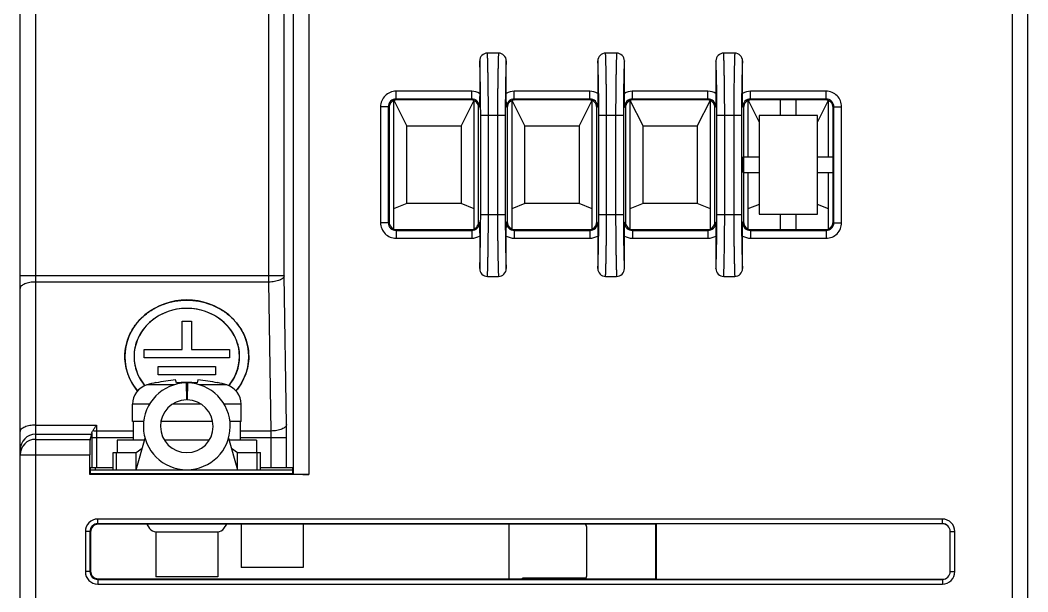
# Model space of a CAD drawing. Header units: millimetres. Extents: x 179 to 1020, y 292 to 886.
# Drawn here: x 341.1 to 406.1, y 467.3 to 504.2 of the extents above; entities that cross this region are included whole.
import ezdxf

# ---------------------------------------------------------------- set-up
doc = ezdxf.new("R2010")
doc.units = ezdxf.units.MM
for name, color, linetype in [('ELT-RNB-5_5-5SOLIDLINE', 7, 'Continuous'), ('M4X10_GB9074_8SOLIDLINE', 7, 'Continuous'), ('M4X20_GB9074_8SOLIDLINE', 7, 'Continuous'), ('TJ952-02-4P-T2SOLIDLINE', 7, 'Continuous'), ('VF-51-A1R0SOLIDLINE', 7, 'Continuous'), ('VF-51-F001SOLIDLINE', 7, 'Continuous'), ('VF-51-H002SOLIDLINE', 7, 'Continuous'), ('VF-51-P001SOLIDLINE', 7, 'Continuous'), ('VF-51-P002SOLIDLINE', 7, 'Continuous'), ('VF-51-P007SOLIDLINE', 7, 'Continuous')]:
    doc.layers.add(name, color=color, linetype=linetype)

msp = doc.modelspace()

# ---------------------------------------------------------------- linework, layer by layer
at = {"layer": 'ELT-RNB-5_5-5SOLIDLINE', "linetype": 'Continuous'}
for p, q in [((351.762, 480.805), (351.777, 479.705)), ((351.838, 480.805), (351.823, 479.705)), ((348.538, 475.206), (349.105, 477.247)), ((354.495, 477.247), (355.062, 475.206)), ((348.538, 476.306), (348.926, 476.601)), ((354.675, 476.601), (355.062, 476.306)), ((347.05, 475.206), (347.05, 476.306)), ((347.05, 476.306), (348.538, 476.306)), ((347.27, 475.206), (347.27, 476.306)), ((348.538, 475.206), (348.538, 476.306)), ((355.062, 475.206), (355.062, 476.306)), ((355.062, 476.306), (356.55, 476.306)), ((356.33, 475.206), (356.33, 476.306)), ((356.55, 475.206), (356.55, 476.306))]:
    msp.add_line(p, q, dxfattribs=at)
for radius in [2.8, 1.7]:
    msp.add_arc((351.8, 478.006), radius, 90.77429, 89.22571, dxfattribs=at)
at = {"layer": 'M4X10_GB9074_8SOLIDLINE', "linetype": 'Continuous'}
for p, q in [((351, 480.68), (349.229, 480.68)), ((349.816, 480.809), (349.81, 480.833)), ((351.131, 480.809), (351.081, 480.998)), ((351.836, 480.68), (351.764, 480.68)), ((352.52, 480.998), (352.469, 480.809)), ((354.372, 480.68), (352.601, 480.68)), ((353.791, 480.833), (353.784, 480.809)), ((348.3, 478.306), (348.3, 479.435)), ((349.401, 479.435), (348.3, 479.435)), ((352.72, 479.435), (350.88, 479.435)), ((355.3, 479.435), (354.2, 479.435)), ((355.3, 478.306), (355.3, 479.435)), ((349.027, 478.306), (348.3, 478.306)), ((348.35, 478.306), (348.35, 477.106)), ((353.466, 478.306), (350.134, 478.306)), ((355.3, 478.306), (354.574, 478.306)), ((355.25, 478.306), (355.25, 477.106)), ((347.3, 477.106), (347.3, 476.306)), ((349.066, 477.106), (347.3, 477.106)), ((353.234, 477.106), (350.367, 477.106)), ((356.3, 477.106), (354.535, 477.106)), ((356.3, 477.106), (356.3, 476.306)), ((349.8, 471.206), (349.8, 468.306)), ((353.8, 471.206), (353.8, 468.306)), ((353.8, 468.306), (349.8, 468.306))]:
    msp.add_line(p, q, dxfattribs=at)
for centre, radius, start, end in [((349.6, 479.435), 1.3, 106.60155, 180), ((351.8, 472.056), 9, 102.77622, 106.60155), ((351.799, 471.88), 9.146, 94.50246, 102.51733), ((351.8, 471.521), 9.311, 90.23325, 94.1196), ((351.8, 471.521), 9.312, 85.88066, 90.23229), ((351.802, 471.88), 9.146, 77.48267, 85.49754), ((351.8, 472.056), 9, 73.39845, 77.22378), ((354, 479.435), 1.3, 0, 73.39845)]:
    msp.add_arc(centre, radius, start, end, dxfattribs=at)
at = {"layer": 'M4X20_GB9074_8SOLIDLINE', "linetype": 'Continuous'}
for p, q in [((355.313, 471.686), (355.313, 468.894)), ((359.313, 471.686), (359.313, 468.894)), ((359.313, 468.894), (355.313, 468.894))]:
    msp.add_line(p, q, dxfattribs=at)
at = {"layer": 'TJ952-02-4P-T2SOLIDLINE', "linetype": 'Continuous'}
for p, q in [((365.138, 499.014), (365.138, 490.739)), ((365.988, 497.377), (365.165, 499.025)), ((370.312, 499.025), (369.488, 497.377)), ((370.338, 490.739), (370.338, 499.014)), ((372.758, 499.014), (372.758, 490.739)), ((373.608, 497.377), (372.785, 499.025)), ((377.932, 499.025), (377.108, 497.377)), ((377.958, 490.739), (377.958, 499.014)), ((380.378, 499.014), (380.378, 490.739)), ((381.228, 497.377), (380.405, 499.025)), ((385.552, 499.025), (384.728, 497.377)), ((385.578, 490.739), (385.578, 499.014)), ((387.998, 499.014), (387.998, 495.377)), ((388.713, 497.648), (388.025, 499.025)), ((393.172, 499.025), (392.484, 497.648)), ((393.198, 495.377), (393.198, 499.014)), ((365.988, 492.377), (365.988, 497.377)), ((365.988, 497.377), (369.488, 497.377)), ((369.488, 497.377), (369.488, 492.377)), ((373.608, 492.377), (373.608, 497.377)), ((373.608, 497.377), (377.108, 497.377)), ((377.108, 497.377), (377.108, 492.377)), ((381.228, 492.377), (381.228, 497.377)), ((381.228, 497.377), (384.728, 497.377)), ((384.728, 497.377), (384.728, 492.377)), ((387.998, 494.377), (387.998, 490.739)), ((393.198, 490.739), (393.198, 494.377)), ((365.988, 492.377), (365.138, 492.037)), ((369.488, 492.377), (365.988, 492.377)), ((370.338, 492.037), (369.488, 492.377)), ((373.608, 492.377), (372.758, 492.037)), ((377.108, 492.377), (373.608, 492.377)), ((377.958, 492.037), (377.108, 492.377)), ((381.228, 492.377), (380.378, 492.037)), ((384.728, 492.377), (381.228, 492.377)), ((385.578, 492.037), (384.728, 492.377)), ((388.713, 492.323), (387.998, 492.037)), ((393.198, 492.037), (392.484, 492.323))]:
    msp.add_line(p, q, dxfattribs=at)
at = {"layer": 'VF-51-A1R0SOLIDLINE', "linetype": 'Continuous'}
for p in [(373.45, 468.17), (377.552, 468.22)]:
    msp.add_line(p, (373.45, 468.22), dxfattribs=at)
at = {"layer": 'VF-51-F001SOLIDLINE', "linetype": 'Continuous'}
for p, q in [((345.572, 475.206), (358.612, 475.206)), ((349.218, 471.686), (349.401, 471.421)), ((354.199, 471.421), (354.383, 471.686)), ((377.6, 468.427), (377.6, 471.429)), ((349.812, 471.206), (353.788, 471.206))]:
    msp.add_line(p, q, dxfattribs=at)
for centre, start, end in [((349.812, 471.706), 214.68484, 270), ((353.788, 471.706), 270, 325.31516), ((377.1, 471.429), 0, 31.52494), ((377.1, 468.427), 328.43, 0)]:
    msp.add_arc(centre, 0.5, start, end, dxfattribs=at)
at = {"layer": 'VF-51-H002SOLIDLINE', "linetype": 'Continuous'}
for p, q in [((345.572, 475.206), (358.612, 475.206)), ((349.218, 471.686), (349.401, 471.421)), ((354.199, 471.421), (354.383, 471.686)), ((382.035, 471.686), (382.049, 471.674)), ((349.812, 471.206), (353.788, 471.206))]:
    msp.add_line(p, q, dxfattribs=at)
for centre, start, end in [((349.812, 471.706), 214.68484, 270), ((353.788, 471.706), 270, 325.31516)]:
    msp.add_arc(centre, 0.5, start, end, dxfattribs=at)
at = {"layer": 'VF-51-P001SOLIDLINE', "linetype": 'Continuous'}
msp.add_line((372.6, 468.17), (372.6, 471.686), dxfattribs=at)
at = {"layer": 'VF-51-P002SOLIDLINE', "linetype": 'Continuous'}
for p, q in [((341.05, 393.228), (341.05, 524.228)), ((342.05, 524.228), (342.05, 414.728)), ((406.05, 393.228), (406.05, 524.228)), ((405.05, 415.478), (405.05, 513.929)), ((357.085, 487.31), (357.085, 511.93)), ((358.084, 487.72), (358.084, 511.93)), ((358.663, 506.737), (358.663, 474.922)), ((359.662, 506.737), (359.662, 474.906)), ((371.906, 502.077), (371.191, 502.077)), ((379.526, 502.077), (378.811, 502.077)), ((387.146, 502.077), (386.431, 502.077)), ((370.691, 501.577), (370.691, 499.475)), ((372.406, 499.475), (372.406, 501.577)), ((378.311, 501.577), (378.311, 499.475)), ((380.026, 499.475), (380.026, 501.577)), ((385.931, 501.577), (385.931, 499.475)), ((387.646, 499.475), (387.646, 501.577)), ((365.299, 499.117), (365.299, 499.617)), ((370.178, 499.617), (365.299, 499.617)), ((370.178, 499.117), (370.178, 499.617)), ((372.919, 499.117), (372.919, 499.617)), ((377.798, 499.617), (372.919, 499.617)), ((377.798, 499.117), (377.798, 499.617)), ((380.539, 499.117), (380.539, 499.617)), ((385.418, 499.617), (380.539, 499.617)), ((385.418, 499.117), (385.418, 499.617)), ((388.159, 499.117), (388.159, 499.617)), ((393.038, 499.617), (388.159, 499.617)), ((393.038, 499.117), (393.038, 499.617)), ((364.299, 498.617), (364.299, 491.138)), ((364.799, 498.617), (364.299, 498.617)), ((364.799, 498.617), (364.799, 491.138)), ((364.799, 498.617), (364.853, 498.563)), ((364.853, 498.563), (364.852, 491.191)), ((365.299, 499.117), (365.353, 499.063)), ((370.178, 499.117), (365.299, 499.117)), ((370.124, 499.063), (365.353, 499.063)), ((370.178, 499.117), (370.124, 499.063)), ((370.678, 498.617), (370.624, 498.563)), ((370.625, 491.191), (370.624, 498.563)), ((372.419, 498.617), (372.473, 498.563)), ((372.473, 498.563), (372.472, 491.191)), ((372.919, 499.117), (372.973, 499.063)), ((377.798, 499.117), (372.919, 499.117)), ((377.744, 499.063), (372.973, 499.063)), ((377.798, 499.117), (377.744, 499.063)), ((378.298, 498.617), (378.244, 498.563)), ((378.245, 491.191), (378.244, 498.563)), ((380.039, 498.617), (380.093, 498.563)), ((380.093, 498.563), (380.092, 491.191)), ((385.418, 499.117), (380.539, 499.117)), ((380.539, 499.117), (380.593, 499.063)), ((385.364, 499.063), (380.593, 499.063)), ((385.418, 499.117), (385.364, 499.063)), ((385.918, 498.617), (385.864, 498.563)), ((385.865, 491.191), (385.864, 498.563)), ((387.659, 498.617), (387.713, 498.563)), ((387.713, 498.563), (387.712, 495.377)), ((393.038, 499.117), (388.159, 499.117)), ((388.159, 499.117), (388.213, 499.063)), ((390.098, 499.063), (388.213, 499.063)), ((390.098, 498.063), (390.098, 499.083)), ((390.098, 499.083), (391.098, 499.083)), ((391.098, 499.063), (390.098, 499.063)), ((391.098, 498.063), (391.098, 499.083)), ((392.984, 499.063), (391.098, 499.063)), ((393.038, 499.117), (392.984, 499.063)), ((393.538, 498.617), (393.484, 498.563)), ((393.484, 495.377), (393.484, 498.563)), ((393.538, 491.138), (393.538, 498.617)), ((393.538, 498.617), (394.038, 498.617)), ((394.038, 491.138), (394.038, 498.617)), ((370.756, 491.677), (370.756, 498.077)), ((370.756, 498.077), (372.34, 498.077)), ((371.256, 491.677), (371.256, 498.077)), ((371.84, 498.077), (371.84, 491.677)), ((372.34, 498.077), (372.34, 491.677)), ((378.376, 491.677), (378.376, 498.077)), ((378.376, 498.077), (379.96, 498.077)), ((378.876, 491.677), (378.876, 498.077)), ((379.46, 498.077), (379.46, 491.677)), ((379.96, 498.077), (379.96, 491.677)), ((385.996, 491.677), (385.996, 498.077)), ((385.996, 498.077), (387.58, 498.077)), ((386.496, 491.677), (386.496, 498.077)), ((387.08, 498.077), (387.08, 491.677)), ((387.58, 498.077), (387.58, 491.677)), ((388.713, 498.063), (388.713, 491.691)), ((392.484, 498.063), (388.713, 498.063)), ((392.484, 491.691), (392.484, 498.063)), ((387.693, 494.377), (387.693, 495.377)), ((387.693, 495.377), (388.713, 495.377)), ((387.713, 495.377), (387.713, 494.377)), ((392.484, 495.377), (393.504, 495.377)), ((393.484, 494.377), (393.484, 495.377)), ((393.504, 495.377), (393.504, 494.377)), ((387.693, 494.377), (388.713, 494.377)), ((387.712, 494.377), (387.712, 491.191)), ((392.484, 494.377), (393.504, 494.377)), ((393.485, 491.191), (393.484, 494.377)), ((370.756, 491.677), (372.34, 491.677)), ((378.376, 491.677), (379.96, 491.677)), ((385.996, 491.677), (387.58, 491.677)), ((388.713, 491.691), (392.484, 491.691)), ((390.098, 490.672), (390.098, 491.691)), ((391.098, 490.672), (391.098, 491.691)), ((364.799, 491.138), (364.299, 491.138)), ((364.799, 491.138), (364.852, 491.191)), ((370.678, 491.138), (370.625, 491.191)), ((372.419, 491.138), (372.472, 491.191)), ((378.298, 491.138), (378.245, 491.191)), ((380.039, 491.138), (380.092, 491.191)), ((385.918, 491.138), (385.865, 491.191)), ((387.659, 491.138), (387.712, 491.191)), ((393.538, 491.138), (393.485, 491.191)), ((393.538, 491.138), (394.038, 491.138)), ((365.299, 490.638), (365.351, 490.691)), ((365.299, 490.638), (365.299, 490.138)), ((365.299, 490.638), (370.178, 490.638)), ((365.299, 490.138), (370.178, 490.138)), ((365.351, 490.691), (370.125, 490.691)), ((370.178, 490.638), (370.125, 490.691)), ((370.178, 490.638), (370.178, 490.138)), ((370.691, 490.279), (370.691, 488.178)), ((372.406, 488.178), (372.406, 490.279)), ((372.919, 490.638), (372.971, 490.691)), ((372.919, 490.638), (372.919, 490.138)), ((372.919, 490.638), (377.798, 490.638)), ((372.919, 490.138), (377.798, 490.138)), ((372.971, 490.691), (377.745, 490.691)), ((377.798, 490.638), (377.745, 490.691)), ((377.798, 490.638), (377.798, 490.138)), ((378.311, 490.279), (378.311, 488.178)), ((380.026, 488.178), (380.026, 490.279)), ((380.539, 490.638), (380.591, 490.691)), ((380.539, 490.638), (380.539, 490.138)), ((380.539, 490.638), (385.418, 490.638)), ((380.539, 490.138), (385.418, 490.138)), ((380.591, 490.691), (385.365, 490.691)), ((385.418, 490.638), (385.365, 490.691)), ((385.418, 490.638), (385.418, 490.138)), ((385.931, 490.279), (385.931, 488.178)), ((387.646, 488.178), (387.646, 490.279)), ((388.159, 490.638), (388.211, 490.691)), ((388.159, 490.638), (388.159, 490.138)), ((388.159, 490.638), (393.038, 490.638)), ((388.159, 490.138), (393.038, 490.138)), ((388.211, 490.691), (390.098, 490.691)), ((390.098, 490.691), (391.098, 490.691)), ((391.098, 490.672), (390.098, 490.672)), ((391.098, 490.691), (392.985, 490.691)), ((393.038, 490.638), (392.985, 490.691)), ((393.038, 490.638), (393.038, 490.138)), ((358.084, 487.72), (341.05, 487.72)), ((358.235, 478.112), (358.084, 487.72)), ((371.191, 487.677), (371.906, 487.677)), ((378.811, 487.677), (379.526, 487.677)), ((386.431, 487.677), (387.146, 487.677)), ((357.085, 487.31), (342.05, 487.31)), ((357.236, 477.701), (357.085, 487.31)), ((351.5, 482.962), (351.5, 484.785)), ((351.5, 484.785), (351.506, 484.78)), ((351.5, 484.785), (352.1, 484.785)), ((351.506, 482.956), (351.506, 484.78)), ((351.506, 484.78), (352.095, 484.78)), ((352.1, 484.785), (352.095, 484.78)), ((352.095, 484.78), (352.095, 482.956)), ((352.1, 484.785), (352.1, 482.962)), ((349.05, 482.414), (349.05, 482.962)), ((349.05, 482.962), (349.056, 482.956)), ((349.05, 482.962), (351.5, 482.962)), ((349.056, 482.42), (349.056, 482.956)), ((349.056, 482.956), (351.506, 482.956)), ((351.5, 482.962), (351.506, 482.956)), ((352.1, 482.962), (352.095, 482.956)), ((352.095, 482.956), (354.545, 482.956)), ((352.1, 482.962), (354.55, 482.962)), ((354.55, 482.962), (354.545, 482.956)), ((354.545, 482.956), (354.545, 482.42)), ((354.55, 482.962), (354.55, 482.414)), ((347.8, 482.506), (347.806, 482.506)), ((348.4, 482.506), (348.395, 482.505)), ((349.05, 482.414), (349.056, 482.42)), ((354.55, 482.414), (349.05, 482.414)), ((354.545, 482.42), (349.056, 482.42)), ((354.55, 482.414), (354.545, 482.42)), ((355.2, 482.506), (355.206, 482.506)), ((355.8, 482.506), (355.795, 482.505)), ((349.95, 481.32), (349.95, 481.867)), ((349.95, 481.867), (349.956, 481.861)), ((349.95, 481.867), (353.65, 481.867)), ((349.956, 481.326), (349.956, 481.861)), ((349.956, 481.861), (353.645, 481.861)), ((353.65, 481.867), (353.645, 481.861)), ((353.645, 481.861), (353.645, 481.326)), ((353.65, 481.867), (353.65, 481.32)), ((349.95, 481.32), (349.956, 481.326)), ((353.65, 481.32), (349.95, 481.32)), ((353.645, 481.326), (349.956, 481.326)), ((353.65, 481.32), (353.645, 481.326)), ((342.05, 478.078), (345.972, 478.078)), ((345.972, 478.078), (345.971, 477.701)), ((342.05, 477.489), (345.667, 477.489)), ((342.05, 477.164), (345.559, 477.164)), ((345.559, 477.164), (345.667, 477.489)), ((345.67, 477.566), (345.67, 477.291)), ((345.67, 477.291), (345.67, 475.356)), ((345.67, 477.291), (348.35, 477.291)), ((345.97, 477.291), (345.97, 475.356)), ((348.35, 477.701), (345.971, 477.701)), ((357.236, 477.701), (355.25, 477.701)), ((355.25, 477.291), (358.241, 477.291)), ((357.242, 475.356), (357.242, 477.291)), ((358.241, 475.356), (358.241, 477.291)), ((341.05, 476.165), (345.55, 476.165)), ((345.55, 474.906), (345.55, 476.165)), ((345.572, 475.356), (345.571, 474.948)), ((345.572, 475.356), (347.05, 475.356)), ((356.55, 475.356), (358.611, 475.356)), ((358.611, 475.356), (358.612, 474.948)), ((345.571, 474.948), (345.55, 474.906)), ((359.662, 474.906), (345.55, 474.906)), ((358.612, 474.948), (345.571, 474.948)), ((358.663, 474.922), (358.612, 474.948)), ((346.055, 471.723), (346.055, 472.023)), ((400.545, 472.023), (346.055, 472.023)), ((400.545, 471.723), (400.545, 472.023)), ((346.055, 471.723), (346.092, 471.686)), ((400.545, 471.723), (346.055, 471.723)), ((382.058, 471.686), (346.092, 471.686)), ((382.092, 471.719), (382.058, 471.686)), ((382.059, 468.17), (382.058, 471.686)), ((382.092, 468.137), (382.092, 471.719)), ((400.542, 471.719), (382.092, 471.719)), ((400.545, 471.723), (400.542, 471.719)), ((345.255, 471.223), (345.255, 468.633)), ((345.555, 471.223), (345.255, 471.223)), ((345.555, 471.223), (345.555, 468.633)), ((345.555, 471.223), (345.592, 471.186)), ((345.592, 471.186), (345.592, 468.67)), ((401.045, 471.223), (401.042, 471.219)), ((401.042, 468.637), (401.042, 471.219)), ((401.045, 471.223), (401.345, 471.223)), ((401.045, 468.633), (401.045, 471.223)), ((401.345, 468.633), (401.345, 471.223)), ((345.555, 468.633), (345.592, 468.67)), ((345.555, 468.633), (345.255, 468.633)), ((346.055, 468.133), (346.092, 468.17)), ((346.055, 468.133), (346.055, 467.833)), ((346.055, 468.133), (400.545, 468.133)), ((346.092, 468.17), (382.059, 468.17)), ((382.092, 468.137), (382.059, 468.17)), ((382.092, 468.137), (400.542, 468.137)), ((400.545, 468.133), (400.542, 468.137)), ((400.545, 468.133), (400.545, 467.833)), ((401.045, 468.633), (401.042, 468.637)), ((401.045, 468.633), (401.345, 468.633)), ((346.055, 467.833), (400.545, 467.833))]:
    msp.add_line(p, q, dxfattribs=at)
for centre, radius, start, end in [((371.191, 501.577), 0.5, 90.00295, 180.00962), ((371.906, 501.577), 0.5, 359.99039, 89.99705), ((378.811, 501.577), 0.5, 90.00295, 180.00962), ((379.526, 501.577), 0.5, 359.99039, 89.99705), ((386.431, 501.577), 0.5, 90.00295, 180.00962), ((387.146, 501.577), 0.5, 359.99039, 89.99705), ((365.298, 498.617), 1, 89.99278, 180.00722), ((370.178, 498.617), 1, 59.16165, 90.00229), ((372.918, 498.617), 1, 89.99773, 120.83833), ((377.798, 498.617), 1, 59.16165, 90.00229), ((380.538, 498.617), 1, 89.99773, 120.83833), ((385.418, 498.617), 1, 59.16165, 90.00229), ((388.158, 498.617), 1, 89.99773, 120.83833), ((393.038, 498.617), 1, 359.99278, 90.00722), ((365.298, 498.618), 0.499, 89.93907, 180.06093), ((370.179, 498.618), 0.499, 359.93908, 90.06092), ((372.918, 498.618), 0.499, 89.93908, 180.06092), ((377.799, 498.618), 0.499, 359.93908, 90.06092), ((380.538, 498.618), 0.499, 89.93908, 180.06092), ((385.419, 498.618), 0.499, 359.93908, 90.06092), ((388.158, 498.618), 0.499, 89.93908, 180.06092), ((393.039, 498.618), 0.499, 359.93907, 90.06093), ((365.298, 491.137), 1, 179.99211, 270.00789), ((365.298, 491.137), 0.499, 179.93907, 270.06093), ((370.179, 491.137), 0.499, 269.93908, 0.06092), ((372.918, 491.137), 0.499, 179.93908, 270.06092), ((377.799, 491.137), 0.499, 269.93908, 0.06092), ((380.538, 491.137), 0.499, 179.93908, 270.06092), ((385.419, 491.137), 0.499, 269.93908, 0.06092), ((388.158, 491.137), 0.499, 179.93908, 270.06092), ((393.038, 491.137), 1, 269.99211, 0.00789), ((393.039, 491.137), 0.499, 269.93907, 0.06093), ((370.178, 491.138), 1, 269.99773, 300.83833), ((372.918, 491.138), 1, 239.16165, 270.00229), ((377.798, 491.138), 1, 269.99773, 300.83833), ((380.538, 491.138), 1, 239.16165, 270.00229), ((385.418, 491.138), 1, 269.99773, 300.83833), ((388.158, 491.138), 1, 239.16165, 270.00229), ((371.191, 488.178), 0.5, 179.99039, 269.99704), ((371.906, 488.178), 0.5, 270.00295, 0.00962), ((378.811, 488.178), 0.5, 179.99039, 269.99704), ((379.526, 488.178), 0.5, 270.00295, 0.00962), ((386.431, 488.178), 0.5, 179.99038, 269.99705), ((387.146, 488.178), 0.5, 270.00295, 0.00962), ((306.682, 477.315), 51.559, 359.9734, 0.88547), ((342.05, 476.489), 1, 89.9895, 179.9895), ((342.05, 476.165), 1, 89.9895, 179.9895), ((425.313, 477.303), 79.343, 179.71232, 180.00865), ((344.348, 477.303), 12.894, 359.94694, 1.77071), ((346.055, 471.223), 0.8, 89.99656, 180.00344), ((400.545, 471.223), 0.8, 359.99656, 90.00344), ((346.055, 471.223), 0.5, 89.9825, 180.0175), ((400.545, 471.223), 0.5, 359.9825, 90.0175), ((346.055, 468.633), 0.8, 179.99658, 270.00342), ((346.055, 468.633), 0.5, 179.98188, 270.01812), ((400.545, 468.633), 0.8, 269.99658, 0.00342), ((400.545, 468.633), 0.5, 269.98188, 0.01812)]:
    msp.add_arc(centre, radius, start, end, dxfattribs=at)
for centre, major_axis, ratio, start_param, end_param in [((365.353, 498.563), (0.394, -0.308), 0.999435, 2.233995, 3.804106), ((370.124, 498.563), (0.394, 0.308), 0.999435, -0.662514, 0.907597), ((372.973, 498.563), (0.394, -0.308), 0.999435, 2.233995, 3.804106), ((377.744, 498.563), (0.394, 0.308), 0.999435, -0.662514, 0.907597), ((380.593, 498.563), (0.394, -0.308), 0.999435, 2.233995, 3.804106), ((385.364, 498.563), (0.394, 0.308), 0.999435, -0.662514, 0.907597), ((388.213, 498.563), (0.394, -0.308), 0.999435, 2.233995, 3.804106), ((392.984, 498.563), (0.394, 0.308), 0.999435, -0.662514, 0.907597), ((365.352, 491.191), (0.323, 0.382), 0.999167, -4.009265, -2.439154), ((370.125, 491.191), (-0.323, 0.382), 0.999167, -3.844031, -2.27392), ((372.972, 491.191), (0.323, 0.382), 0.999167, -4.009265, -2.439154), ((377.745, 491.191), (-0.323, 0.382), 0.999167, -3.844031, -2.27392), ((380.592, 491.191), (0.323, 0.382), 0.999167, -4.009265, -2.439154), ((385.365, 491.191), (-0.323, 0.382), 0.999167, -3.844031, -2.27392), ((388.212, 491.191), (0.323, 0.382), 0.999167, -4.009265, -2.439154), ((392.985, 491.191), (-0.323, 0.382), 0.999167, -3.844031, -2.27392), ((351.8, 482.506), (4, 0), 0.911922, 5.629007, 10.078956), ((351.8, 482.506), (3.4, 0), 0.911922, 5.631351, 10.076612), ((345.559, 476.165), (0, 1), 0.008727, 0.02618, 1.570796), ((359.662, 474.923), (1, 0), 0.017455, -3.106686, -1.570796), ((346.092, 471.186), (0.418, -0.275), 0.999768, 2.153863, 3.724354), ((400.542, 471.219), (-0.354, -0.354), 0.999695, 2.356347, 3.926839), ((346.092, 468.67), (0.311, 0.391), 0.999594, -4.040266, -2.469774), ((400.542, 468.637), (-0.354, 0.354), 0.999695, 2.356347, 3.926839)]:
    msp.add_ellipse(centre, major_axis=major_axis, ratio=ratio, start_param=start_param, end_param=end_param, dxfattribs=at)
for points, knots in [([(371.256, 498.077), (371.256, 498.296), (371.255, 498.726), (371.251, 499.256), (371.246, 499.665), (371.243, 499.96), (371.239, 500.246), (371.234, 500.522), (371.229, 500.788), (371.224, 501.042), (371.22, 501.246), (371.216, 501.402), (371.213, 501.512), (371.21, 501.616), (371.207, 501.715), (371.204, 501.806), (371.202, 501.877), (371.2, 501.928), (371.198, 501.963), (371.197, 501.994), (371.196, 502.021), (371.194, 502.04), (371.194, 502.054), (371.193, 502.062), (371.192, 502.068), (371.192, 502.073), (371.191, 502.075), (371.191, 502.077), (371.191, 502.077)], [0, 0, 0, 0, 0.164254, 0.321767, 0.397557, 0.471264, 0.542782, 0.611958, 0.678568, 0.742285, 0.802627, 0.831318, 0.858862, 0.8851, 0.909822, 0.93275, 0.953506, 0.962911, 0.97156, 0.979348, 0.986151, 0.991817, 0.994168, 0.996164, 0.997775, 0.998971, 0.999721, 1, 1, 1, 1]), ([(371.906, 502.077), (371.905, 502.077), (371.905, 502.075), (371.905, 502.073), (371.904, 502.068), (371.904, 502.062), (371.903, 502.054), (371.902, 502.04), (371.901, 502.021), (371.9, 501.994), (371.898, 501.963), (371.897, 501.928), (371.895, 501.877), (371.892, 501.806), (371.889, 501.715), (371.886, 501.616), (371.883, 501.512), (371.881, 501.402), (371.877, 501.246), (371.872, 501.042), (371.867, 500.788), (371.862, 500.522), (371.858, 500.246), (371.854, 499.96), (371.85, 499.665), (371.846, 499.256), (371.842, 498.726), (371.84, 498.296), (371.84, 498.077)], [0, 0, 0, 0, 0.000279, 0.001029, 0.002225, 0.003837, 0.005832, 0.008184, 0.01385, 0.020654, 0.028442, 0.037091, 0.046497, 0.067253, 0.090182, 0.114904, 0.141143, 0.168688, 0.197379, 0.257723, 0.321442, 0.388054, 0.457233, 0.528752, 0.602458, 0.678245, 0.835748, 1, 1, 1, 1]), ([(378.876, 498.077), (378.876, 498.296), (378.875, 498.726), (378.871, 499.256), (378.866, 499.665), (378.863, 499.96), (378.859, 500.246), (378.854, 500.522), (378.849, 500.788), (378.844, 501.042), (378.84, 501.246), (378.836, 501.402), (378.833, 501.512), (378.83, 501.616), (378.827, 501.715), (378.824, 501.806), (378.822, 501.877), (378.82, 501.928), (378.818, 501.963), (378.817, 501.994), (378.816, 502.021), (378.814, 502.04), (378.814, 502.054), (378.813, 502.062), (378.812, 502.068), (378.812, 502.073), (378.811, 502.075), (378.811, 502.077), (378.811, 502.077)], [0, 0, 0, 0, 0.164255, 0.321766, 0.397557, 0.471264, 0.542782, 0.611958, 0.678568, 0.742285, 0.802627, 0.831318, 0.858863, 0.8851, 0.909822, 0.93275, 0.953506, 0.962911, 0.97156, 0.979348, 0.986151, 0.991817, 0.994168, 0.996164, 0.997775, 0.998971, 0.999721, 1, 1, 1, 1]), ([(379.526, 502.077), (379.525, 502.077), (379.525, 502.075), (379.525, 502.073), (379.524, 502.068), (379.524, 502.062), (379.523, 502.054), (379.522, 502.04), (379.521, 502.021), (379.52, 501.994), (379.518, 501.963), (379.517, 501.928), (379.515, 501.877), (379.512, 501.806), (379.509, 501.715), (379.506, 501.616), (379.503, 501.512), (379.501, 501.402), (379.497, 501.246), (379.492, 501.042), (379.487, 500.788), (379.482, 500.522), (379.478, 500.246), (379.474, 499.96), (379.47, 499.665), (379.466, 499.256), (379.462, 498.726), (379.46, 498.296), (379.46, 498.077)], [0, 0, 0, 0, 0.000279, 0.001029, 0.002225, 0.003837, 0.005832, 0.008184, 0.01385, 0.020654, 0.028442, 0.037091, 0.046497, 0.067253, 0.090182, 0.114904, 0.141142, 0.168688, 0.197379, 0.257723, 0.321442, 0.388054, 0.457233, 0.528752, 0.602458, 0.678245, 0.835748, 1, 1, 1, 1]), ([(386.496, 498.077), (386.496, 498.296), (386.495, 498.726), (386.491, 499.256), (386.486, 499.665), (386.483, 499.96), (386.479, 500.246), (386.474, 500.522), (386.469, 500.788), (386.464, 501.042), (386.46, 501.246), (386.456, 501.402), (386.453, 501.512), (386.45, 501.616), (386.447, 501.715), (386.444, 501.806), (386.442, 501.877), (386.44, 501.928), (386.438, 501.963), (386.437, 501.994), (386.436, 502.021), (386.434, 502.04), (386.434, 502.054), (386.433, 502.062), (386.432, 502.068), (386.432, 502.073), (386.431, 502.075), (386.431, 502.077), (386.431, 502.077)], [0, 0, 0, 0, 0.164255, 0.321766, 0.397557, 0.471264, 0.542783, 0.611958, 0.678568, 0.742285, 0.802628, 0.831318, 0.858863, 0.8851, 0.909822, 0.93275, 0.953506, 0.962911, 0.97156, 0.979348, 0.986151, 0.991817, 0.994168, 0.996164, 0.997775, 0.998971, 0.999721, 1, 1, 1, 1]), ([(387.146, 502.077), (387.145, 502.077), (387.145, 502.075), (387.145, 502.073), (387.144, 502.068), (387.144, 502.062), (387.143, 502.054), (387.142, 502.04), (387.141, 502.021), (387.14, 501.994), (387.138, 501.963), (387.137, 501.928), (387.135, 501.877), (387.132, 501.806), (387.129, 501.715), (387.126, 501.616), (387.123, 501.512), (387.121, 501.402), (387.117, 501.246), (387.112, 501.042), (387.107, 500.788), (387.102, 500.522), (387.098, 500.246), (387.094, 499.96), (387.09, 499.665), (387.086, 499.256), (387.082, 498.726), (387.08, 498.296), (387.08, 498.077)], [0, 0, 0, 0, 0.000279, 0.001029, 0.002225, 0.003837, 0.005832, 0.008184, 0.01385, 0.020654, 0.028442, 0.037091, 0.046497, 0.067253, 0.090182, 0.114904, 0.141142, 0.168687, 0.197379, 0.257722, 0.321441, 0.388054, 0.457232, 0.528752, 0.602458, 0.678245, 0.835748, 1, 1, 1, 1]), ([(370.756, 498.077), (370.756, 498.264), (370.755, 498.631), (370.75, 499.168), (370.745, 499.6), (370.74, 499.932), (370.736, 500.17), (370.731, 500.4), (370.727, 500.621), (370.722, 500.832), (370.717, 501), (370.713, 501.128), (370.711, 501.218), (370.708, 501.302), (370.705, 501.38), (370.702, 501.441), (370.7, 501.484), (370.698, 501.513), (370.696, 501.537), (370.694, 501.559), (370.694, 501.566), (370.691, 501.578), (370.691, 501.577)], [0, 0, 0, 0, 0.160255, 0.313917, 0.460168, 0.530366, 0.59847, 0.664305, 0.727619, 0.78804, 0.845004, 0.87193, 0.897616, 0.921842, 0.944303, 0.964541, 0.973613, 0.981817, 0.988961, 0.994758, 0.998736, 1, 1, 1, 1]), ([(372.406, 501.577), (372.405, 501.578), (372.403, 501.566), (372.402, 501.559), (372.4, 501.537), (372.399, 501.513), (372.397, 501.484), (372.395, 501.441), (372.392, 501.38), (372.389, 501.302), (372.386, 501.218), (372.383, 501.128), (372.379, 501), (372.375, 500.832), (372.37, 500.621), (372.365, 500.4), (372.361, 500.17), (372.357, 499.932), (372.352, 499.6), (372.347, 499.168), (372.342, 498.631), (372.34, 498.264), (372.34, 498.077)], [0, 0, 0, 0, 0.001264, 0.005242, 0.01104, 0.018184, 0.026388, 0.03546, 0.055699, 0.078161, 0.102388, 0.128074, 0.155001, 0.211966, 0.272388, 0.335705, 0.401543, 0.469649, 0.539848, 0.686094, 0.839748, 1, 1, 1, 1]), ([(378.376, 498.077), (378.376, 498.264), (378.375, 498.631), (378.37, 499.168), (378.365, 499.6), (378.36, 499.932), (378.356, 500.17), (378.351, 500.4), (378.347, 500.621), (378.342, 500.832), (378.337, 501), (378.333, 501.128), (378.331, 501.218), (378.328, 501.302), (378.325, 501.38), (378.322, 501.441), (378.32, 501.484), (378.318, 501.513), (378.316, 501.537), (378.314, 501.559), (378.314, 501.566), (378.311, 501.578), (378.311, 501.577)], [0, 0, 0, 0, 0.160255, 0.313917, 0.460168, 0.530366, 0.59847, 0.664305, 0.727619, 0.78804, 0.845005, 0.87193, 0.897616, 0.921842, 0.944303, 0.964541, 0.973613, 0.981817, 0.988961, 0.994758, 0.998736, 1, 1, 1, 1]), ([(380.026, 501.577), (380.025, 501.578), (380.023, 501.566), (380.022, 501.559), (380.02, 501.537), (380.019, 501.513), (380.017, 501.484), (380.015, 501.441), (380.012, 501.38), (380.009, 501.302), (380.006, 501.218), (380.003, 501.128), (379.999, 501), (379.995, 500.832), (379.99, 500.621), (379.985, 500.4), (379.981, 500.17), (379.977, 499.932), (379.972, 499.6), (379.967, 499.168), (379.962, 498.631), (379.96, 498.264), (379.96, 498.077)], [0, 0, 0, 0, 0.001264, 0.005242, 0.01104, 0.018184, 0.026388, 0.03546, 0.055699, 0.078161, 0.102388, 0.128074, 0.155, 0.211966, 0.272388, 0.335705, 0.401543, 0.469649, 0.539848, 0.686094, 0.839748, 1, 1, 1, 1]), ([(385.996, 498.077), (385.996, 498.264), (385.995, 498.631), (385.99, 499.168), (385.985, 499.6), (385.98, 499.932), (385.976, 500.17), (385.971, 500.4), (385.967, 500.621), (385.962, 500.832), (385.957, 501), (385.953, 501.128), (385.951, 501.218), (385.948, 501.302), (385.945, 501.38), (385.942, 501.441), (385.94, 501.484), (385.938, 501.513), (385.936, 501.537), (385.934, 501.559), (385.934, 501.566), (385.931, 501.578), (385.931, 501.577)], [0, 0, 0, 0, 0.160255, 0.313917, 0.460168, 0.530366, 0.59847, 0.664305, 0.72762, 0.78804, 0.845005, 0.87193, 0.897616, 0.921842, 0.944303, 0.964541, 0.973613, 0.981817, 0.988961, 0.994758, 0.998736, 1, 1, 1, 1]), ([(387.646, 501.577), (387.645, 501.578), (387.643, 501.566), (387.642, 501.559), (387.64, 501.537), (387.639, 501.513), (387.637, 501.484), (387.635, 501.441), (387.632, 501.38), (387.629, 501.302), (387.626, 501.218), (387.623, 501.128), (387.619, 501), (387.615, 500.832), (387.61, 500.621), (387.605, 500.4), (387.601, 500.17), (387.597, 499.932), (387.592, 499.6), (387.587, 499.168), (387.582, 498.631), (387.58, 498.264), (387.58, 498.077)], [0, 0, 0, 0, 0.001264, 0.005242, 0.01104, 0.018184, 0.026388, 0.03546, 0.055699, 0.078161, 0.102388, 0.128074, 0.155, 0.211966, 0.272388, 0.335704, 0.401543, 0.469649, 0.539848, 0.686094, 0.839748, 1, 1, 1, 1]), ([(370.691, 499.475), (370.691, 499.317), (370.688, 499.031), (370.681, 498.745), (370.678, 498.617)], [0, 0, 0, 0, 0.553597, 1, 1, 1, 1]), ([(372.419, 498.617), (372.415, 498.745), (372.408, 499.031), (372.406, 499.317), (372.406, 499.475)], [0, 0, 0, 0, 0.446401, 1, 1, 1, 1]), ([(378.311, 499.475), (378.311, 499.317), (378.308, 499.031), (378.301, 498.745), (378.298, 498.617)], [0, 0, 0, 0, 0.553598, 1, 1, 1, 1]), ([(380.039, 498.617), (380.035, 498.745), (380.028, 499.031), (380.026, 499.317), (380.026, 499.475)], [0, 0, 0, 0, 0.446403, 1, 1, 1, 1]), ([(385.931, 499.475), (385.931, 499.317), (385.928, 499.031), (385.921, 498.745), (385.918, 498.617)], [0, 0, 0, 0, 0.553598, 1, 1, 1, 1]), ([(387.659, 498.617), (387.655, 498.745), (387.648, 499.031), (387.646, 499.317), (387.646, 499.475)], [0, 0, 0, 0, 0.446403, 1, 1, 1, 1]), ([(370.691, 488.178), (370.691, 488.176), (370.694, 488.188), (370.694, 488.196), (370.696, 488.218), (370.698, 488.242), (370.7, 488.27), (370.702, 488.314), (370.705, 488.374), (370.708, 488.452), (370.711, 488.537), (370.713, 488.626), (370.717, 488.754), (370.722, 488.923), (370.727, 489.134), (370.731, 489.355), (370.736, 489.585), (370.74, 489.823), (370.745, 490.155), (370.75, 490.587), (370.755, 491.124), (370.756, 491.49), (370.756, 491.677)], [0, 0, 0, 0, 0.001264, 0.005242, 0.01104, 0.018184, 0.026388, 0.035461, 0.055699, 0.078161, 0.102388, 0.128074, 0.155001, 0.211967, 0.272389, 0.335706, 0.401544, 0.46965, 0.539849, 0.686095, 0.839748, 1, 1, 1, 1]), ([(371.191, 487.677), (371.191, 487.677), (371.191, 487.679), (371.192, 487.682), (371.192, 487.687), (371.193, 487.693), (371.194, 487.701), (371.194, 487.714), (371.196, 487.734), (371.197, 487.761), (371.198, 487.792), (371.2, 487.826), (371.202, 487.878), (371.204, 487.949), (371.207, 488.04), (371.21, 488.139), (371.213, 488.243), (371.216, 488.353), (371.22, 488.509), (371.224, 488.712), (371.229, 488.967), (371.234, 489.233), (371.239, 489.509), (371.243, 489.795), (371.246, 490.09), (371.251, 490.499), (371.255, 491.029), (371.256, 491.458), (371.256, 491.677)], [0, 0, 0, 0, 0.000279, 0.001029, 0.002225, 0.003837, 0.005832, 0.008184, 0.013851, 0.020654, 0.028442, 0.037091, 0.046497, 0.067254, 0.090182, 0.114905, 0.141143, 0.168688, 0.19738, 0.257723, 0.321443, 0.388055, 0.457234, 0.528753, 0.602459, 0.678245, 0.835749, 1, 1, 1, 1]), ([(371.84, 491.677), (371.84, 491.458), (371.842, 491.029), (371.846, 490.499), (371.85, 490.09), (371.854, 489.795), (371.858, 489.509), (371.862, 489.232), (371.867, 488.966), (371.872, 488.712), (371.877, 488.509), (371.881, 488.353), (371.883, 488.243), (371.886, 488.139), (371.889, 488.04), (371.892, 487.949), (371.895, 487.878), (371.897, 487.826), (371.898, 487.792), (371.9, 487.761), (371.901, 487.734), (371.902, 487.714), (371.903, 487.701), (371.904, 487.693), (371.904, 487.687), (371.905, 487.682), (371.905, 487.679), (371.905, 487.677), (371.906, 487.677)], [0, 0, 0, 0, 0.164254, 0.321767, 0.397557, 0.471264, 0.542782, 0.611958, 0.678567, 0.742284, 0.802627, 0.831318, 0.858862, 0.8851, 0.909822, 0.932749, 0.953505, 0.962911, 0.971559, 0.979347, 0.98615, 0.991817, 0.994168, 0.996164, 0.997775, 0.998971, 0.999721, 1, 1, 1, 1]), ([(372.34, 491.677), (372.34, 491.49), (372.342, 491.124), (372.347, 490.587), (372.352, 490.155), (372.357, 489.823), (372.361, 489.585), (372.365, 489.355), (372.37, 489.133), (372.375, 488.923), (372.379, 488.754), (372.383, 488.626), (372.386, 488.537), (372.389, 488.452), (372.392, 488.374), (372.395, 488.314), (372.397, 488.27), (372.399, 488.242), (372.4, 488.218), (372.402, 488.196), (372.403, 488.188), (372.405, 488.176), (372.406, 488.178)], [0, 0, 0, 0, 0.160255, 0.313917, 0.460168, 0.530366, 0.598469, 0.664305, 0.727619, 0.78804, 0.845004, 0.87193, 0.897615, 0.921842, 0.944303, 0.964541, 0.973613, 0.981817, 0.988961, 0.994758, 0.998736, 1, 1, 1, 1]), ([(378.311, 488.178), (378.311, 488.176), (378.314, 488.188), (378.314, 488.196), (378.316, 488.218), (378.318, 488.242), (378.32, 488.27), (378.322, 488.314), (378.325, 488.374), (378.328, 488.452), (378.331, 488.537), (378.333, 488.626), (378.337, 488.754), (378.342, 488.923), (378.347, 489.134), (378.351, 489.355), (378.356, 489.585), (378.36, 489.823), (378.365, 490.155), (378.37, 490.587), (378.375, 491.124), (378.376, 491.49), (378.376, 491.677)], [0, 0, 0, 0, 0.001264, 0.005242, 0.01104, 0.018184, 0.026388, 0.035461, 0.055699, 0.078161, 0.102388, 0.128074, 0.155001, 0.211966, 0.272389, 0.335705, 0.401544, 0.46965, 0.539849, 0.686095, 0.839748, 1, 1, 1, 1]), ([(378.811, 487.677), (378.811, 487.677), (378.811, 487.679), (378.812, 487.682), (378.812, 487.687), (378.813, 487.693), (378.814, 487.701), (378.814, 487.714), (378.816, 487.734), (378.817, 487.761), (378.818, 487.792), (378.82, 487.826), (378.822, 487.878), (378.824, 487.949), (378.827, 488.04), (378.83, 488.139), (378.833, 488.243), (378.836, 488.353), (378.84, 488.509), (378.844, 488.712), (378.849, 488.967), (378.854, 489.233), (378.859, 489.509), (378.863, 489.795), (378.866, 490.09), (378.871, 490.499), (378.875, 491.029), (378.876, 491.458), (378.876, 491.677)], [0, 0, 0, 0, 0.000279, 0.001029, 0.002225, 0.003837, 0.005832, 0.008184, 0.013851, 0.020654, 0.028442, 0.037091, 0.046497, 0.067253, 0.090182, 0.114905, 0.141143, 0.168688, 0.197379, 0.257723, 0.321442, 0.388055, 0.457233, 0.528753, 0.602459, 0.678245, 0.835748, 1, 1, 1, 1]), ([(379.46, 491.677), (379.46, 491.458), (379.462, 491.029), (379.466, 490.499), (379.47, 490.09), (379.474, 489.795), (379.478, 489.509), (379.482, 489.232), (379.487, 488.966), (379.492, 488.712), (379.497, 488.509), (379.501, 488.353), (379.503, 488.243), (379.506, 488.139), (379.509, 488.04), (379.512, 487.949), (379.515, 487.878), (379.517, 487.826), (379.518, 487.792), (379.52, 487.761), (379.521, 487.734), (379.522, 487.714), (379.523, 487.701), (379.524, 487.693), (379.524, 487.687), (379.525, 487.682), (379.525, 487.679), (379.525, 487.677), (379.526, 487.677)], [0, 0, 0, 0, 0.164254, 0.321767, 0.397557, 0.471264, 0.542782, 0.611958, 0.678567, 0.742284, 0.802627, 0.831318, 0.858862, 0.8851, 0.909822, 0.93275, 0.953505, 0.962911, 0.971559, 0.979347, 0.98615, 0.991817, 0.994168, 0.996164, 0.997775, 0.998971, 0.999721, 1, 1, 1, 1]), ([(379.96, 491.677), (379.96, 491.49), (379.962, 491.124), (379.967, 490.587), (379.972, 490.155), (379.977, 489.823), (379.981, 489.585), (379.985, 489.355), (379.99, 489.133), (379.995, 488.923), (379.999, 488.754), (380.003, 488.626), (380.006, 488.537), (380.009, 488.452), (380.012, 488.374), (380.015, 488.314), (380.017, 488.27), (380.019, 488.242), (380.02, 488.218), (380.022, 488.196), (380.023, 488.188), (380.025, 488.176), (380.026, 488.178)], [0, 0, 0, 0, 0.160255, 0.313917, 0.460168, 0.530366, 0.598469, 0.664305, 0.727619, 0.78804, 0.845004, 0.87193, 0.897615, 0.921842, 0.944303, 0.964541, 0.973613, 0.981817, 0.988961, 0.994758, 0.998736, 1, 1, 1, 1]), ([(385.931, 488.178), (385.931, 488.176), (385.934, 488.188), (385.934, 488.196), (385.936, 488.218), (385.938, 488.242), (385.94, 488.27), (385.942, 488.314), (385.945, 488.374), (385.948, 488.452), (385.951, 488.537), (385.953, 488.626), (385.957, 488.754), (385.962, 488.923), (385.967, 489.134), (385.971, 489.355), (385.976, 489.585), (385.98, 489.823), (385.985, 490.155), (385.99, 490.587), (385.995, 491.124), (385.996, 491.49), (385.996, 491.677)], [0, 0, 0, 0, 0.001264, 0.005242, 0.01104, 0.018184, 0.026388, 0.035461, 0.055699, 0.078161, 0.102388, 0.128074, 0.155001, 0.211967, 0.272389, 0.335705, 0.401544, 0.46965, 0.539849, 0.686094, 0.839748, 1, 1, 1, 1]), ([(386.431, 487.677), (386.431, 487.677), (386.431, 487.679), (386.432, 487.682), (386.432, 487.687), (386.433, 487.693), (386.434, 487.701), (386.434, 487.714), (386.436, 487.734), (386.437, 487.761), (386.438, 487.792), (386.44, 487.826), (386.442, 487.878), (386.444, 487.949), (386.447, 488.04), (386.45, 488.139), (386.453, 488.243), (386.456, 488.353), (386.46, 488.509), (386.464, 488.712), (386.469, 488.967), (386.474, 489.233), (386.479, 489.509), (386.483, 489.795), (386.486, 490.09), (386.491, 490.499), (386.495, 491.029), (386.496, 491.458), (386.496, 491.677)], [0, 0, 0, 0, 0.000279, 0.001029, 0.002225, 0.003837, 0.005832, 0.008184, 0.01385, 0.020654, 0.028442, 0.037091, 0.046497, 0.067253, 0.090182, 0.114904, 0.141143, 0.168688, 0.197379, 0.257723, 0.321442, 0.388055, 0.457233, 0.528753, 0.602458, 0.678245, 0.835748, 1, 1, 1, 1]), ([(387.08, 491.677), (387.08, 491.458), (387.082, 491.029), (387.086, 490.499), (387.09, 490.09), (387.094, 489.795), (387.098, 489.509), (387.102, 489.232), (387.107, 488.966), (387.112, 488.712), (387.117, 488.509), (387.121, 488.353), (387.123, 488.243), (387.126, 488.139), (387.129, 488.04), (387.132, 487.949), (387.135, 487.878), (387.137, 487.826), (387.138, 487.792), (387.14, 487.761), (387.141, 487.734), (387.142, 487.714), (387.143, 487.701), (387.144, 487.693), (387.144, 487.687), (387.145, 487.682), (387.145, 487.679), (387.145, 487.677), (387.146, 487.677)], [0, 0, 0, 0, 0.164254, 0.321767, 0.397557, 0.471264, 0.542782, 0.611958, 0.678568, 0.742285, 0.802627, 0.831318, 0.858862, 0.8851, 0.909822, 0.93275, 0.953505, 0.962911, 0.971559, 0.979347, 0.98615, 0.991817, 0.994168, 0.996164, 0.997775, 0.998971, 0.999721, 1, 1, 1, 1]), ([(387.58, 491.677), (387.58, 491.49), (387.582, 491.124), (387.587, 490.587), (387.592, 490.155), (387.597, 489.823), (387.601, 489.585), (387.605, 489.355), (387.61, 489.133), (387.615, 488.923), (387.619, 488.754), (387.623, 488.626), (387.626, 488.537), (387.629, 488.452), (387.632, 488.374), (387.635, 488.314), (387.637, 488.27), (387.639, 488.242), (387.64, 488.218), (387.642, 488.196), (387.643, 488.188), (387.645, 488.176), (387.646, 488.178)], [0, 0, 0, 0, 0.160255, 0.313917, 0.460168, 0.530366, 0.598469, 0.664305, 0.727619, 0.78804, 0.845004, 0.87193, 0.897615, 0.921842, 0.944303, 0.964541, 0.973613, 0.981817, 0.988961, 0.994758, 0.998736, 1, 1, 1, 1]), ([(370.678, 491.138), (370.681, 491.01), (370.688, 490.724), (370.691, 490.438), (370.691, 490.279)], [0, 0, 0, 0, 0.446402, 1, 1, 1, 1]), ([(372.406, 490.279), (372.406, 490.438), (372.408, 490.724), (372.415, 491.01), (372.419, 491.138)], [0, 0, 0, 0, 0.553597, 1, 1, 1, 1]), ([(378.298, 491.138), (378.301, 491.01), (378.308, 490.724), (378.311, 490.438), (378.311, 490.279)], [0, 0, 0, 0, 0.446401, 1, 1, 1, 1]), ([(380.026, 490.279), (380.026, 490.438), (380.028, 490.724), (380.035, 491.01), (380.039, 491.138)], [0, 0, 0, 0, 0.553597, 1, 1, 1, 1]), ([(385.918, 491.138), (385.921, 491.01), (385.928, 490.724), (385.931, 490.438), (385.931, 490.279)], [0, 0, 0, 0, 0.446401, 1, 1, 1, 1]), ([(387.646, 490.279), (387.646, 490.438), (387.648, 490.724), (387.655, 491.01), (387.659, 491.138)], [0, 0, 0, 0, 0.553597, 1, 1, 1, 1]), ([(358.084, 487.72), (358.082, 487.693), (358.062, 487.634), (357.997, 487.558), (357.9, 487.489), (357.775, 487.429), (357.626, 487.379), (357.457, 487.342), (357.274, 487.317), (357.148, 487.311), (357.085, 487.31)], [0, 0, 0, 0, 0.071778, 0.156282, 0.258686, 0.379927, 0.518359, 0.670761, 0.832913, 1, 1, 1, 1]), ([(342.05, 487.31), (341.985, 487.31), (341.857, 487.305), (341.671, 487.282), (341.499, 487.245), (341.348, 487.195), (341.223, 487.135), (341.128, 487.065), (341.066, 486.987), (341.05, 486.927), (341.05, 486.9)], [0, 0, 0, 0, 0.169078, 0.332778, 0.486049, 0.624514, 0.744919, 0.845806, 0.928704, 1, 1, 1, 1]), ([(347.806, 482.506), (347.806, 482.744), (347.858, 483.224), (348.088, 483.913), (348.462, 484.547), (348.878, 485.008), (349.264, 485.326), (349.686, 485.611), (350.5, 486.007), (351.8, 486.241), (353.101, 486.007), (353.915, 485.611), (354.337, 485.326), (354.723, 485.008), (355.139, 484.547), (355.512, 483.913), (355.743, 483.223), (355.795, 482.744), (355.795, 482.505)], [0, 0, 0, 0, 0.059701, 0.119851, 0.180822, 0.242849, 0.274323, 0.306071, 0.37024, 0.500001, 0.629762, 0.69393, 0.725678, 0.757152, 0.819178, 0.880149, 0.940299, 1, 1, 1, 1]), ([(355.206, 482.506), (355.206, 482.709), (355.162, 483.118), (354.965, 483.706), (354.647, 484.247), (354.22, 484.72), (353.7, 485.108), (352.909, 485.492), (351.8, 485.692), (350.691, 485.492), (349.9, 485.108), (349.381, 484.72), (348.953, 484.247), (348.635, 483.706), (348.439, 483.118), (348.395, 482.709), (348.395, 482.505)], [0, 0, 0, 0, 0.059711, 0.11987, 0.180849, 0.242884, 0.306043, 0.37022, 0.500001, 0.629781, 0.693959, 0.757117, 0.819151, 0.880131, 0.94029, 1, 1, 1, 1]), ([(348.63, 480.29), (348.499, 480.446), (348.263, 480.779), (348.002, 481.328), (347.842, 481.909), (347.806, 482.307), (347.806, 482.506)], [0, 0, 0, 0, 0.254029, 0.504752, 0.753027, 1, 1, 1, 1]), ([(348.395, 482.505), (348.395, 482.337), (348.425, 481.998), (348.56, 481.505), (348.781, 481.038), (348.981, 480.755), (349.092, 480.622)], [0, 0, 0, 0, 0.246996, 0.495283, 0.745999, 1, 1, 1, 1]), ([(354.509, 480.622), (354.62, 480.755), (354.819, 481.038), (355.04, 481.505), (355.176, 481.998), (355.206, 482.337), (355.206, 482.506)], [0, 0, 0, 0, 0.254001, 0.504717, 0.753004, 1, 1, 1, 1]), ([(355.795, 482.505), (355.795, 482.307), (355.759, 481.908), (355.599, 481.328), (355.338, 480.779), (355.102, 480.446), (354.971, 480.29)], [0, 0, 0, 0, 0.246973, 0.495248, 0.745971, 1, 1, 1, 1]), ([(342.05, 478.078), (341.985, 478.078), (341.857, 478.073), (341.671, 478.051), (341.499, 478.014), (341.348, 477.964), (341.223, 477.903), (341.128, 477.834), (341.066, 477.755), (341.05, 477.696), (341.05, 477.668)], [0, 0, 0, 0, 0.169078, 0.332778, 0.486049, 0.624514, 0.744919, 0.845806, 0.928704, 1, 1, 1, 1]), ([(345.757, 477.739), (345.791, 477.792), (345.864, 477.904), (345.936, 478.018), (345.972, 478.078)], [0, 0, 0, 0, 0.469009, 1, 1, 1, 1]), ([(358.235, 478.112), (358.233, 478.084), (358.213, 478.026), (358.148, 477.95), (358.051, 477.881), (357.926, 477.821), (357.777, 477.771), (357.608, 477.733), (357.425, 477.709), (357.299, 477.702), (357.236, 477.701)], [0, 0, 0, 0, 0.071778, 0.156282, 0.258686, 0.379927, 0.518359, 0.670761, 0.832913, 1, 1, 1, 1]), ([(345.67, 477.566), (345.67, 477.556), (345.669, 477.537), (345.669, 477.514), (345.668, 477.499), (345.668, 477.491), (345.667, 477.489)], [0, 0, 0, 0, 0.41073, 0.715826, 0.912727, 1, 1, 1, 1]), ([(345.67, 477.566), (345.67, 477.579), (345.678, 477.606), (345.708, 477.663), (345.738, 477.707), (345.757, 477.739)], [0, 0, 0, 0, 0.188802, 0.423547, 1, 1, 1, 1]), ([(345.757, 477.739), (345.789, 477.726), (345.86, 477.707), (345.932, 477.701), (345.971, 477.701)], [0, 0, 0, 0, 0.466603, 1, 1, 1, 1])]:
    msp.add_open_spline(points, degree=3, knots=knots, dxfattribs=at)
at = {"layer": 'VF-51-P007SOLIDLINE', "linetype": 'Continuous'}
msp.add_line((345.9, 475.206), (345.9, 475.356), dxfattribs=at)

doc.saveas('drawing.dxf')
